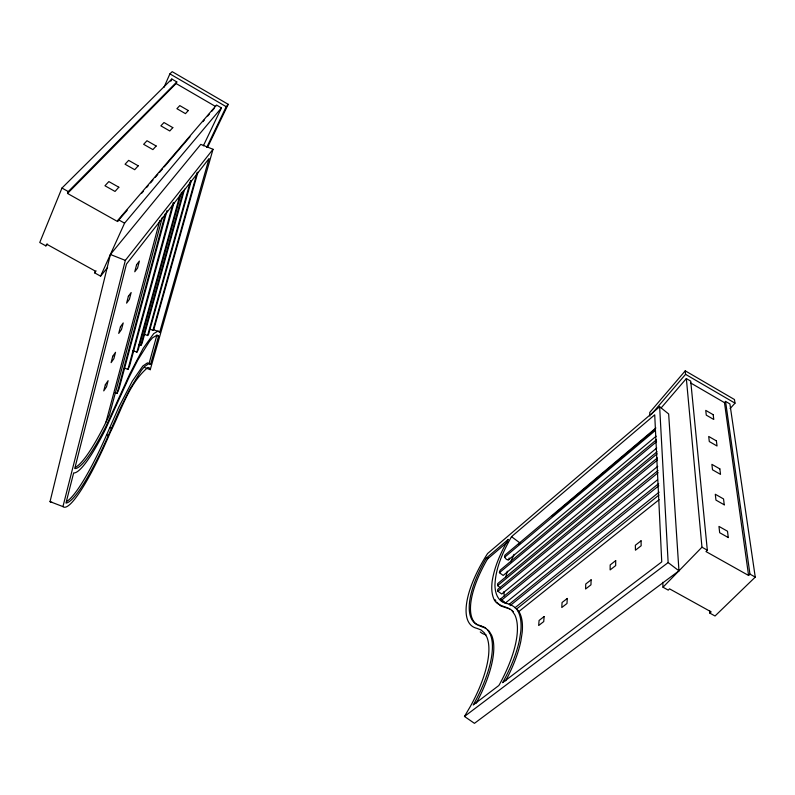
<?xml version="1.0" encoding="UTF-8"?>
<svg xmlns="http://www.w3.org/2000/svg" width="795" height="795" viewBox="0 0 795 795"><rect width="100%" height="100%" fill="white"/><g stroke="black" fill="none" stroke-linecap="round" stroke-linejoin="round"><path stroke-width="1.19" d="M500.433 587.714L497.591 585.647L497.71 583.61L657.087 451.759M150.235 369.685L149.341 367.906L147.87 367.469C128.661 383.637 121.416 410.409 110.316 432.301A93.701 15.125 -67.9 0 1 62.944 506.604L50.035 501.635L110.396 254.48L200.777 144.372L213.02 149.281L150.235 369.685L144.819 367.568M62.944 506.604L125.332 260.382L213.02 149.281M106.053 421.976L159.765 220.622M162.339 217.343L109.402 415.119L104.413 425.335A95.897 16.089 -68.2 0 1 75.436 467.251M114.977 392.67L117.034 393.475L165.469 213.308M167.03 210.566L118.992 388.984L117.034 393.475M124.855 368.214L127.925 369.417L173.151 202.814M174.035 202.467L129.535 366.147L127.925 369.417M132.835 350.575L136.889 352.165L179.968 194.934M181.459 192.281L138.231 349.82L136.889 352.165M138.787 344.682L140.804 345.477L183.446 190.532M184.579 189.111L142.017 343.559L140.804 345.477M144.62 334.377L147.592 335.55L190.571 180.723M191.347 180.525L148.556 334.447L147.592 335.55M150.036 329.16L152.958 330.313L197.15 172.416M197.885 172.247L153.654 330.084L152.978 330.293M505.66 577.269L507.359 571.217M148.993 363.484L144.412 366.694L141.351 370.4L129.724 389.361L120.671 407.418L106.818 438.9A93.939 15.214 -67.9 0 1 65.975 503.046L73.647 472.926A95.638 15.84 -68.2 0 0 105.029 430.224L128.691 378.062L137.823 359.986L149.48 341.353L152.521 337.835L157.032 335.092L158.583 336.186L150.603 364.269L149.043 363.663L156.853 335.212M159.745 332.101L209.055 158.553L126.445 264.099L74.77 468.523A95.887 15.93 -68.2 0 0 106.152 426.011L129.863 373.789L143.249 348.24L153.703 333.632L158.205 330.949L159.745 332.101L154.17 329.905M656.75 448.002L503.165 575.441L499.419 572.698L500.125 570.234L656.481 439.705M510.728 561.807L514.097 554.324M655.895 427.988L505.898 554.324C501.665 556.45 508.929 562.949 509.158 558.01M127.2 210.208L117.531 221.507L67.505 193.443L176.093 83.525L176.808 81.925L171.819 79.023L61.97 188.037L39.75 242.505L45.871 245.894L47.571 244.085M45.871 245.894L46.597 244.135L95.311 271.095L94.535 272.804L100.577 276.153L107.603 267.468M67.505 193.443L68.271 191.575L176.808 81.925M163.929 87.41L169.901 73.875L172.177 71.659L228.205 104.324L207.684 147.095M170.826 81.249L171.819 79.023M117.531 221.507L118.356 219.678L216.508 105.039L221.447 107.911L203.351 145.823M100.577 276.153L124.567 223.166L221.447 107.911M206.7 147.423L226.227 106.699L228.205 104.324M464.479 716.454L470.65 705.92A85.214 32.744 -57.1 0 0 486.878 637.123L484.413 632.909L481.084 629.978L476.97 628.348A81.607 31.055 -53.7 0 1 487.583 553.529L659.641 406.742L668.655 413.957L678.96 570.83L474.446 723.341L464.479 716.454L668.148 562.572L659.641 406.742M519.175 544.476L520.049 543.015L511.503 536.675C503.106 551.621 495.474 567.888 494.947 585.329C495.047 591.768 496.954 599.003 503.006 602.322C509.029 603.842 515.607 605.85 518.37 612.011A86.635 34.274 -56.4 0 1 520.785 631.518L519.443 640.144A86.635 34.274 -56.4 0 1 503.623 680.888L502.579 682.667L661.738 561.896L654.722 414.821L511.503 536.675M488.329 557.663L486.669 560.425A81.756 31.293 -53.6 0 0 477.507 625.009M513.282 611.653C507.757 605.502 496.974 607.231 493.695 598.635C491.459 593.179 491.489 587.207 492.135 581.443C494.45 566.467 500.84 552.455 508.313 539.388L486.331 558.09L485.457 559.541A81.786 31.194 -53.6 0 0 476.215 624.075L484.453 627.275L489.144 631.141L491.648 635.344A85.343 33.002 -57 0 1 476.245 703.128M94.535 272.804L96.106 270.906M730.108 408.58L735.007 403.154L734.451 399.527L685.25 370.828L649.734 412.456L649.883 416.073M141.689 193.255L143.299 191.366M146.518 187.6L148.128 185.722M150.543 182.89L152.958 180.067M155.373 177.245L157.798 174.413M159.407 172.535L162.627 168.769M164.237 166.88L190.005 136.74M202.884 121.675L204.494 119.797M207.714 116.02L209.323 114.142M211.738 111.32L214.153 108.488M651.463 414.215L685.568 374.346L685.25 370.828M661.261 407.785L686.343 378.569L690.716 381.113L707.321 550.21L705.99 551.571L748.582 575.471L749.953 574.129L725.567 401.405L729.909 403.93L755.25 577.1L715.033 615.996L709.865 613.134L709.627 610.679M748.582 575.471L724.474 402.638L725.567 401.405M709.865 613.134L711.157 611.872L669.499 588.827L668.237 590.119L663 587.217L701.965 547.198L686.343 378.569M507.697 541.852L487.534 558.974L486.331 558.09M552.197 515.955L655.249 429.201M504.567 557.275L655.05 430.711M508.263 559.998L656.133 436.207M499.419 572.698L656.581 441.682M497.591 585.647L657.197 453.806M657.405 457.92L497.71 589.423L497.889 591.232L501.715 594.004L657.753 466.337M497.889 591.232L657.505 459.997M657.465 479.832L505.222 603.186L501.327 600.364L500.453 599.052L658.031 470.541M501.327 600.364L658.141 472.687M509.168 604.28L658.687 483.559M510.052 605.661L658.797 485.765M514.981 607.758L659.135 492.155M658.916 495.096L516.81 608.831L519.731 612.995A86.605 34.374 -56.4 0 1 522.176 632.532L520.844 641.148A86.605 34.374 -56.4 0 1 505.64 680.828M518.777 611.603L659.144 499.667M509.734 608.95L500.92 606.029L496.676 602.153M106.6 434.835L108.289 435.491M109.74 427.561L111.429 428.217M478.809 625.506L485.765 628.219M156.993 335.56L158.583 336.186M110.396 254.48L125.332 260.382M61.97 188.037L68.271 191.575M118.356 219.678L124.567 223.166M701.965 547.198L707.321 550.21M749.953 574.129L755.25 577.1M176.093 83.525L215.763 106.609M690.696 382.981L724.474 402.638M169.901 73.875L226.227 106.699M685.568 374.346L735.007 403.154M480.289 625.655L481.601 626.599M500.453 599.052L504.338 601.865M668.148 562.572L678.96 570.83M512.04 610.759L514.802 614.853A86.476 34.096 -56.5 0 1 499.886 683.72L498.843 685.499L473.214 704.956L474.247 703.197A85.363 32.903 -57 0 0 490.306 634.38L487.812 630.187M506.047 602.451L506.922 603.743M494.987 599.569L495.822 600.841M150.603 364.269L147.413 362.868L142.802 366.068L132.298 381.173L118.992 406.772L105.119 438.244A93.939 15.373 -67.9 0 1 66.71 501.456M503.831 591.788L504.269 595.862M662.762 582.278L663 587.217M486.103 634.867A81.428 31.721 -53.7 0 1 480.269 631.926M52.132 502.341A93.75 16.188 -67.9 0 1 50.035 501.635M615.688 560.634L615.678 565.593L610.133 569.906L610.172 564.937L615.688 560.634M591.102 579.833L590.963 584.822L585.587 589.006L585.756 584.007L591.102 579.833M567.262 598.466L566.994 603.475L561.777 607.529L562.065 602.521L567.262 598.466M544.108 616.542L543.74 621.571L538.672 625.516L539.08 620.478L544.108 616.542M105.357 384.71L103.748 390.892L106.51 386.837L108.12 380.676L105.357 384.71M112.771 356.249L111.111 362.639L113.874 358.674L115.533 352.304L112.771 356.249M120.443 326.785L118.713 333.403L121.486 329.537L123.215 322.939L120.443 326.785M128.383 296.287L126.594 303.134L129.376 299.367L131.155 292.54L128.383 296.287M136.611 264.675L134.762 271.771L137.545 268.124L139.393 261.048L136.611 264.675M118.833 187.222L115.017 191.436L104.96 185.762L108.855 181.588L118.833 187.222M138.221 165.817L134.703 169.703L125.063 164.227L128.661 160.371L138.221 165.817M156.168 146.012L152.908 149.609L143.647 144.312L146.976 140.745L156.168 146.012M172.813 127.627L169.782 130.976L160.878 125.849L163.979 122.539L172.813 127.627M188.296 110.535L185.474 113.645L176.907 108.686L179.789 105.606L188.296 110.535M641.048 540.819L635.354 545.261L635.453 550.2L641.168 545.748L641.048 540.819M728.28 537.559L719.674 532.71L718.958 526.409L727.505 531.239L728.28 537.559M724.255 504.825L715.957 500.105L715.291 494.252L723.539 498.942L724.255 504.825M719.843 468.901L711.883 464.35L712.509 469.795L720.518 474.377L719.843 468.901M716.404 440.887L708.713 436.455L709.289 441.543L717.03 445.995L716.404 440.887M713.185 414.692L705.741 410.379L706.278 415.139L713.771 419.472L713.185 414.692"/></g></svg>
